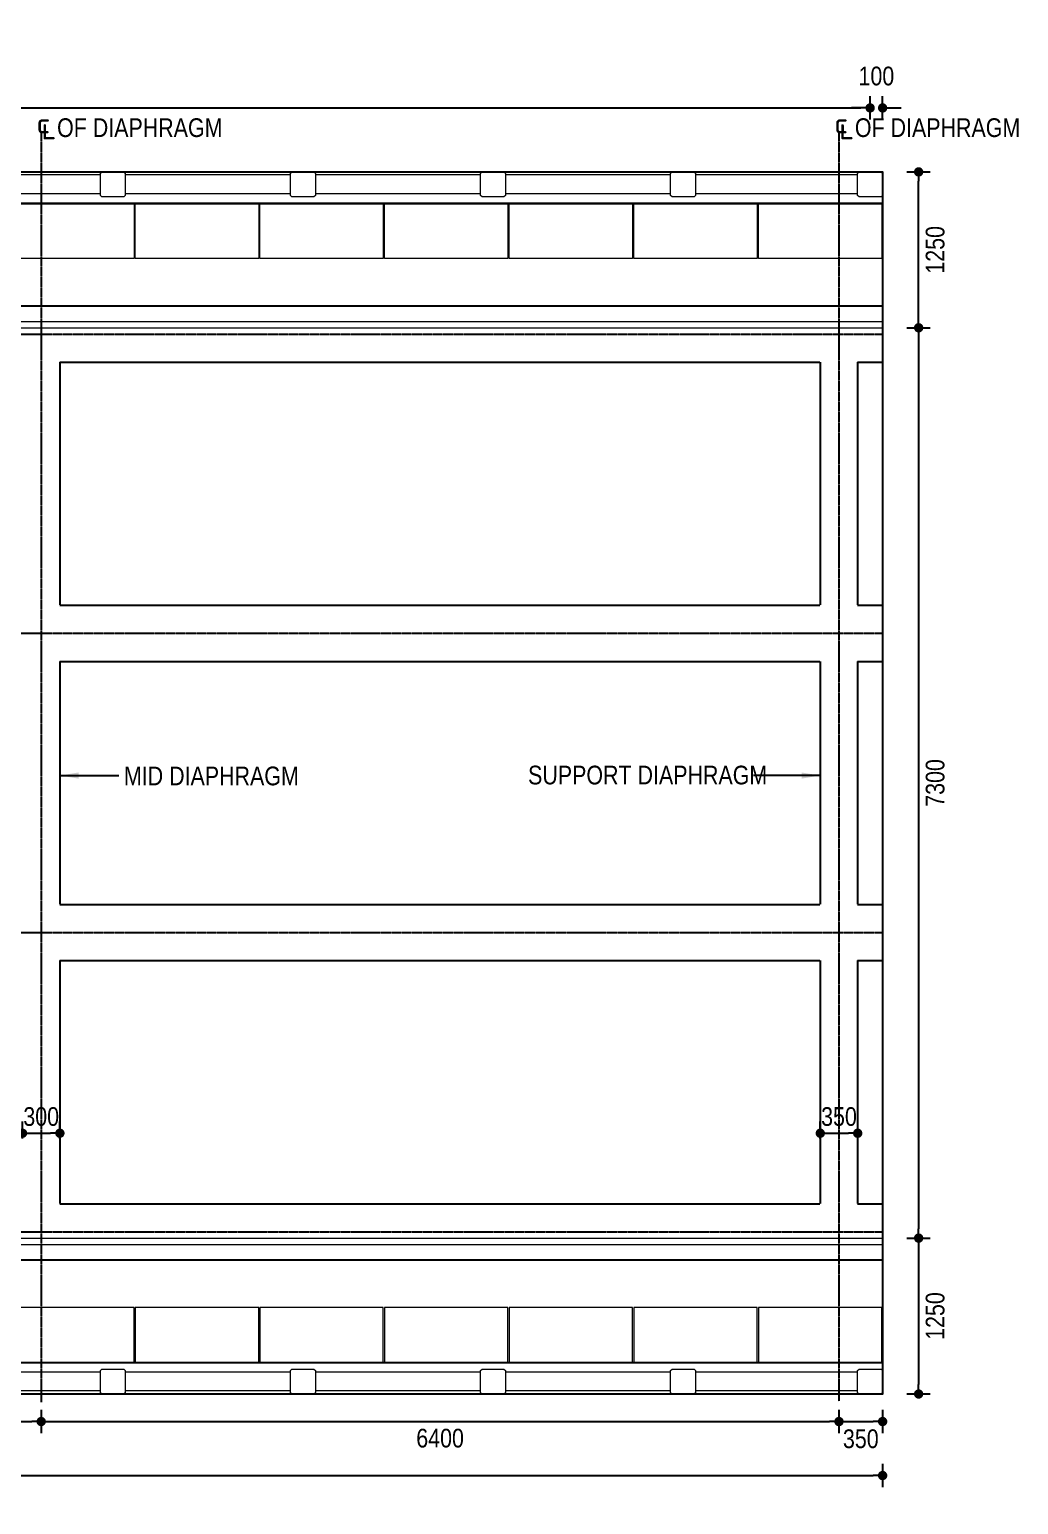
# Model space of a CAD drawing. Header units: millimetres. Extents: x 95937 to 362296, y -118999 to 39765.
# Drawn here: x 111059 to 118993, y 27937 to 39765 of the extents above; entities that cross this region are included whole.
import ezdxf

# ---------------------------------------------------------------- set-up
doc = ezdxf.new("R2010")
doc.units = ezdxf.units.MM
doc.header["$LTSCALE"] = 0.2
doc.header["$PDMODE"] = 2
doc.linetypes.add('DASHDOT', pattern=[25.4, 12.7, -6.35, 0, -6.35])
doc.linetypes.add('HIDDEN', pattern=[9.525, 6.35, -3.175])
for name, color, linetype, lineweight in [('Box', 30, 'Continuous', 13), ('Diamention', 8, 'Continuous', 25), ('Dim Arrow @ 75', 150, 'Continuous', 9), ('DIMS', 150, 'Continuous', 9), ('DIMS @ 75', 150, 'Continuous', 9), ('Railing', 6, 'Continuous', 13), ('Text_Normal @ 75', 7, 'Continuous', 25)]:
    doc.layers.add(name, color=color, linetype=linetype, lineweight=lineweight)
doc.layers.add('Deck Slab', color=200, linetype='Continuous')
doc.layers.add('Girder Line', color=200, linetype='Continuous')
doc.styles.add('SWIS_R_N', font='swissc.ttf', dxfattribs={"height": 2})
doc.dimstyles.new('Closed_Arrow', dxfattribs={"dimtxt": 2, "dimasz": 2, "dimexe": 1.25, "dimexo": 0.75, "dimgap": 0.75, "dimtad": 2, "dimdec": 0, "dimzin": 0, "dimdsep": 46, "dimtxsty": 'SWIS_R_N', "dimblk": 'DOT', "dimcen": 0.5, "dimadec": 0, "dimazin": 0, "dimtfac": 1, "dimtdec": 0, "dimtofl": 0, "dimtmove": 0, "dimatfit": 3, "dimfxl": 1.25, "dimfxlon": 1, "dimtolj": 1, "dimtzin": 0, "dimarcsym": 0})
doc.dimstyles.new('Dot_Anno', dxfattribs={"dimtxt": 2, "dimasz": 1, "dimexe": 1.25, "dimexo": 0.75, "dimgap": 0.75, "dimtad": 2, "dimdec": 0, "dimzin": 0, "dimdsep": 46, "dimtxsty": 'SWIS_R_N', "dimblk": 'DOT', "dimcen": 0.5, "dimadec": 0, "dimazin": 0, "dimtfac": 1, "dimtdec": 0, "dimtofl": 0, "dimtmove": 0, "dimatfit": 3, "dimfxl": 1.25, "dimfxlon": 1, "dimtolj": 1, "dimtzin": 0, "dimarcsym": 0})

# ---------------------------------------------------------------- blocks, each defined once
blk = doc.blocks.new('_Dot')
at = {"color": 0, "linetype": 'ByBlock', "lineweight": -2}
blk.add_line((-0.5, 0), (-1, 0), dxfattribs=at)
at = {"color": 0, "linetype": 'ByBlock', "const_width": 0.5}
blk.add_lwpolyline([(-0.25, 0, 1), (0.25, 0, 1)], format="xyb", close=True, dxfattribs=at)
blk = doc.blocks.new('*D182')
at = {"layer": 'Defpoints', "color": 0, "ltscale": 20, "transparency": 16777216}
for p in [(117903, 37373), (117903, 30073), (118192, 30073)]:
    blk.add_point(p, dxfattribs=at)
at = {"layer": 'DIMS', "color": 0, "lineweight": -2, "ltscale": 20, "transparency": 16777216}
for p, q in [((118098, 37373), (118285, 37373)), ((118192, 37298), (118192, 30148)), ((118098, 30073), (118285, 30073))]:
    blk.add_line(p, q, dxfattribs=at)
at = {"layer": 'DIMS', "color": 0, "lineweight": -2, "ltscale": 20, "transparency": 16777216, "xscale": 75, "yscale": 75, "zscale": 75}
for p, rotation in [((118192, 37373), 90), ((118192, 30073), 270)]:
    blk.add_blockref('_Dot', p, dxfattribs=dict(at, rotation=rotation))
at = {"layer": 'DIMS', "color": 0, "ltscale": 20, "transparency": 16777216, "insert": (118325, 33723), "char_height": 150, "attachment_point": 5, "rotation": 90, "style": 'SWIS_R_N'}
blk.add_mtext('\\A1;7300', dxfattribs=at)
blk = doc.blocks.new('*D183')
at = {"layer": 'Defpoints', "color": 0, "ltscale": 20, "transparency": 16777216}
for p in [(117903, 38623), (118192, 38623), (117903, 37373)]:
    blk.add_point(p, dxfattribs=at)
at = {"layer": 'DIMS', "color": 0, "lineweight": -2, "ltscale": 20, "transparency": 16777216}
for p, q in [((118098, 38623), (118285, 38623)), ((118192, 37448), (118192, 38548)), ((118098, 37373), (118285, 37373))]:
    blk.add_line(p, q, dxfattribs=at)
at = {"layer": 'DIMS', "color": 0, "lineweight": -2, "ltscale": 20, "transparency": 16777216, "xscale": 75, "yscale": 75, "zscale": 75}
for p, rotation in [((118192, 38623), 90), ((118192, 37373), 270)]:
    blk.add_blockref('_Dot', p, dxfattribs=dict(at, rotation=rotation))
at = {"layer": 'DIMS', "color": 0, "ltscale": 20, "transparency": 16777216, "insert": (118325, 37998), "char_height": 150, "attachment_point": 5, "rotation": 90, "style": 'SWIS_R_N'}
blk.add_mtext('\\A1;1250', dxfattribs=at)
blk = doc.blocks.new('*D184')
at = {"layer": 'Defpoints', "color": 0, "ltscale": 20, "transparency": 16777216}
for p in [(117903, 30073), (117553, 28823), (118192, 28823)]:
    blk.add_point(p, dxfattribs=at)
at = {"layer": 'DIMS', "color": 0, "lineweight": -2, "ltscale": 20, "transparency": 16777216}
for p, q in [((118098, 30073), (118285, 30073)), ((118192, 29998), (118192, 28898)), ((118098, 28823), (118285, 28823))]:
    blk.add_line(p, q, dxfattribs=at)
at = {"layer": 'DIMS', "color": 0, "lineweight": -2, "ltscale": 20, "transparency": 16777216, "xscale": 75, "yscale": 75, "zscale": 75}
for p, rotation in [((118192, 30073), 90), ((118192, 28823), 270)]:
    blk.add_blockref('_Dot', p, dxfattribs=dict(at, rotation=rotation))
at = {"layer": 'DIMS', "color": 0, "ltscale": 20, "transparency": 16777216, "insert": (118325, 29448), "char_height": 150, "attachment_point": 5, "rotation": 90, "style": 'SWIS_R_N'}
blk.add_mtext('\\A1;1250', dxfattribs=at)
blk = doc.blocks.new('*D186')
at = {"layer": 'Defpoints', "color": 0, "ltscale": 20, "transparency": 16777216}
for p in [(104653, 28823), (111153, 28823), (111153, 28602)]:
    blk.add_point(p, dxfattribs=at)
at = {"layer": 'DIMS', "color": 0, "lineweight": -2, "ltscale": 20, "transparency": 16777216}
for p, q in [((104653, 28695), (104653, 28508)), ((111153, 28695), (111153, 28508)), ((104728, 28602), (111078, 28602))]:
    blk.add_line(p, q, dxfattribs=at)
at = {"layer": 'DIMS', "color": 0, "lineweight": -2, "ltscale": 20, "transparency": 16777216, "xscale": 75, "yscale": 75, "zscale": 75, "rotation": 180}
blk.add_blockref('_Dot', (104653, 28602), dxfattribs=at)
at = {"layer": 'DIMS', "color": 0, "lineweight": -2, "ltscale": 20, "transparency": 16777216, "xscale": 75, "yscale": 75, "zscale": 75}
blk.add_blockref('_Dot', (111153, 28602), dxfattribs=at)
at = {"layer": 'DIMS', "color": 0, "ltscale": 20, "transparency": 16777216, "insert": (107903, 28468), "char_height": 150, "attachment_point": 5, "style": 'SWIS_R_N'}
blk.add_mtext('\\A1;6500', dxfattribs=at)
blk = doc.blocks.new('*D187')
at = {"layer": 'Defpoints', "color": 0, "ltscale": 20, "transparency": 16777216}
for p in [(117553, 28823), (117903, 28823), (117903, 28602)]:
    blk.add_point(p, dxfattribs=at)
at = {"layer": 'DIMS', "color": 0, "lineweight": -2, "ltscale": 20, "transparency": 16777216}
for p, q in [((117553, 28695), (117553, 28508)), ((117903, 28695), (117903, 28508)), ((117628, 28602), (117828, 28602))]:
    blk.add_line(p, q, dxfattribs=at)
at = {"layer": 'DIMS', "color": 0, "lineweight": -2, "ltscale": 20, "transparency": 16777216, "xscale": 75, "yscale": 75, "zscale": 75, "rotation": 180}
blk.add_blockref('_Dot', (117553, 28602), dxfattribs=at)
at = {"layer": 'DIMS', "color": 0, "lineweight": -2, "ltscale": 20, "transparency": 16777216, "xscale": 75, "yscale": 75, "zscale": 75}
blk.add_blockref('_Dot', (117903, 28602), dxfattribs=at)
at = {"layer": 'DIMS', "color": 0, "ltscale": 20, "transparency": 16777216, "insert": (117728, 28463), "char_height": 150, "attachment_point": 5, "style": 'SWIS_R_N'}
blk.add_mtext('\\A1;350', dxfattribs=at)
blk = doc.blocks.new('*D188')
at = {"layer": 'Defpoints', "color": 0, "ltscale": 20, "transparency": 16777216}
for p in [(97903, 28823), (117903, 28823), (117903, 28169)]:
    blk.add_point(p, dxfattribs=at)
at = {"layer": 'DIMS', "color": 0, "lineweight": -2, "ltscale": 20, "transparency": 16777216}
for p, q in [((97903, 28262), (97903, 28075)), ((97978, 28169), (117828, 28169)), ((117903, 28262), (117903, 28075))]:
    blk.add_line(p, q, dxfattribs=at)
at = {"layer": 'DIMS', "color": 0, "lineweight": -2, "ltscale": 20, "transparency": 16777216, "xscale": 75, "yscale": 75, "zscale": 75, "rotation": 180}
blk.add_blockref('_Dot', (97903, 28169), dxfattribs=at)
at = {"layer": 'DIMS', "color": 0, "lineweight": -2, "ltscale": 20, "transparency": 16777216, "xscale": 75, "yscale": 75, "zscale": 75}
blk.add_blockref('_Dot', (117903, 28169), dxfattribs=at)
at = {"layer": 'DIMS', "color": 0, "ltscale": 20, "transparency": 16777216, "insert": (107912, 28035), "char_height": 150, "attachment_point": 5, "style": 'SWIS_R_N'}
blk.add_mtext('\\A1;20000', dxfattribs=at)
blk = doc.blocks.new('*D191')
at = {"layer": 'Defpoints', "color": 0, "ltscale": 20, "transparency": 16777216}
for p in [(117703, 30914), (117403, 30816), (117703, 30816)]:
    blk.add_point(p, dxfattribs=at)
at = {"layer": 'DIMS', "color": 0, "lineweight": -2, "ltscale": 20, "transparency": 16777216}
for p, q in [((117403, 30873), (117403, 31008)), ((117703, 30873), (117703, 31008)), ((117478, 30914), (117628, 30914))]:
    blk.add_line(p, q, dxfattribs=at)
at = {"layer": 'DIMS', "color": 0, "lineweight": -2, "ltscale": 20, "transparency": 16777216, "xscale": 75, "yscale": 75, "zscale": 75, "rotation": 180}
blk.add_blockref('_Dot', (117403, 30914), dxfattribs=at)
at = {"layer": 'DIMS', "color": 0, "lineweight": -2, "ltscale": 20, "transparency": 16777216, "xscale": 75, "yscale": 75, "zscale": 75}
blk.add_blockref('_Dot', (117703, 30914), dxfattribs=at)
at = {"layer": 'DIMS', "color": 0, "ltscale": 20, "transparency": 16777216, "insert": (117553, 31047), "char_height": 150, "attachment_point": 5, "style": 'SWIS_R_N'}
blk.add_mtext('\\A1;350', dxfattribs=at)
blk = doc.blocks.new('*D192')
at = {"layer": 'Defpoints', "color": 0, "ltscale": 20, "transparency": 16777216}
for p in [(111303, 30914), (111003, 30816), (111303, 30816)]:
    blk.add_point(p, dxfattribs=at)
at = {"layer": 'DIMS', "color": 0, "lineweight": -2, "ltscale": 20, "transparency": 16777216}
for p, q in [((111003, 30873), (111003, 31008)), ((111303, 30873), (111303, 31008)), ((111078, 30914), (111228, 30914))]:
    blk.add_line(p, q, dxfattribs=at)
at = {"layer": 'DIMS', "color": 0, "lineweight": -2, "ltscale": 20, "transparency": 16777216, "xscale": 75, "yscale": 75, "zscale": 75, "rotation": 180}
blk.add_blockref('_Dot', (111003, 30914), dxfattribs=at)
at = {"layer": 'DIMS', "color": 0, "lineweight": -2, "ltscale": 20, "transparency": 16777216, "xscale": 75, "yscale": 75, "zscale": 75}
blk.add_blockref('_Dot', (111303, 30914), dxfattribs=at)
at = {"layer": 'DIMS', "color": 0, "ltscale": 20, "transparency": 16777216, "insert": (111153, 31047), "char_height": 150, "attachment_point": 5, "style": 'SWIS_R_N'}
blk.add_mtext('\\A1;300', dxfattribs=at)
blk = doc.blocks.new('*D193')
at = {"layer": 'Defpoints', "color": 0, "ltscale": 20, "transparency": 16777216}
for p in [(111153, 28823), (117553, 28823), (117553, 28602)]:
    blk.add_point(p, dxfattribs=at)
at = {"layer": 'DIMS', "color": 0, "lineweight": -2, "ltscale": 20, "transparency": 16777216}
for p, q in [((111153, 28695), (111153, 28508)), ((117553, 28695), (117553, 28508)), ((111228, 28602), (117478, 28602))]:
    blk.add_line(p, q, dxfattribs=at)
at = {"layer": 'DIMS', "color": 0, "lineweight": -2, "ltscale": 20, "transparency": 16777216, "xscale": 75, "yscale": 75, "zscale": 75, "rotation": 180}
blk.add_blockref('_Dot', (111153, 28602), dxfattribs=at)
at = {"layer": 'DIMS', "color": 0, "lineweight": -2, "ltscale": 20, "transparency": 16777216, "xscale": 75, "yscale": 75, "zscale": 75}
blk.add_blockref('_Dot', (117553, 28602), dxfattribs=at)
at = {"layer": 'DIMS', "color": 0, "ltscale": 20, "transparency": 16777216, "insert": (114353, 28468), "char_height": 150, "attachment_point": 5, "style": 'SWIS_R_N'}
blk.add_mtext('\\A1;6400', dxfattribs=at)
blk = doc.blocks.new('*D281')
at = {"layer": 'Defpoints', "color": 0, "ltscale": 20, "transparency": 16777216}
for p in [(117803, 39136), (98003, 38623), (117803, 38623)]:
    blk.add_point(p, dxfattribs=at)
at = {"layer": 'DIMS', "color": 0, "lineweight": -2, "ltscale": 20, "transparency": 16777216}
for p, q in [((98003, 39042), (98003, 39230)), ((117803, 39042), (117803, 39230)), ((98078, 39136), (117728, 39136))]:
    blk.add_line(p, q, dxfattribs=at)
at = {"layer": 'DIMS', "color": 0, "lineweight": -2, "ltscale": 20, "transparency": 16777216, "xscale": 75, "yscale": 75, "zscale": 75, "rotation": 180}
blk.add_blockref('_Dot', (98003, 39136), dxfattribs=at)
at = {"layer": 'DIMS', "color": 0, "lineweight": -2, "ltscale": 20, "transparency": 16777216, "xscale": 75, "yscale": 75, "zscale": 75}
blk.add_blockref('_Dot', (117803, 39136), dxfattribs=at)
at = {"layer": 'DIMS', "color": 0, "ltscale": 20, "transparency": 16777216, "insert": (107903, 39291), "char_height": 150, "attachment_point": 5, "style": 'SWIS_R_N'}
blk.add_mtext('\\A1;(12x1525)+(1x1500)mm c/c = 19800mm', dxfattribs=at)
blk = doc.blocks.new('*D194')
at = {"layer": 'Defpoints', "color": 0, "ltscale": 20, "transparency": 16777216}
for p in [(117903, 39136), (117803, 38623), (117903, 38623)]:
    blk.add_point(p, dxfattribs=at)
at = {"layer": 'DIMS', "color": 0, "lineweight": -2, "ltscale": 20, "transparency": 16777216}
for p, q in [((117803, 39042), (117803, 39230)), ((117903, 39042), (117903, 39230)), ((117728, 39136), (117653, 39136)), ((117978, 39136), (118053, 39136))]:
    blk.add_line(p, q, dxfattribs=at)
at = {"layer": 'DIMS', "color": 0, "lineweight": -2, "ltscale": 20, "transparency": 16777216, "xscale": 75, "yscale": 75, "zscale": 75}
blk.add_blockref('_Dot', (117803, 39136), dxfattribs=at)
at = {"layer": 'DIMS', "color": 0, "lineweight": -2, "ltscale": 20, "transparency": 16777216, "xscale": 75, "yscale": 75, "zscale": 75, "rotation": 180}
blk.add_blockref('_Dot', (117903, 39136), dxfattribs=at)
at = {"layer": 'DIMS', "color": 0, "ltscale": 20, "transparency": 16777216, "insert": (117853, 39391), "char_height": 150, "attachment_point": 5, "style": 'SWIS_R_N'}
blk.add_mtext('\\A1;100', dxfattribs=at)
blk = doc.blocks.new('*U105')
at = {"layer": 'Railing', "linetype": 'Continuous', "lineweight": 20, "ltscale": 5}
for p, q in [((562.5, 75.5), (-762.5, 75.5)), ((562.5, -75.5), (-762.5, -75.5))]:
    blk.add_line(p, q, dxfattribs=at)
blk.add_lwpolyline([(574.5, 100), (750.5, 100), (762.5, 88), (762.5, -88), (750.5, -100), (574.5, -100), (562.5, -88), (562.5, 88)], close=True, dxfattribs=at)
blk = doc.blocks.new('*U106')
at = {"layer": 'Deck Slab', "color": 0, "linetype": 'ByBlock', "lineweight": -2}
for p in [(12200, 0), (13725, 0), (15250, 0), (16775, 0)]:
    blk.add_blockref('*U105', p, dxfattribs=at)
blk = doc.blocks.new('*U103')
at = {"layer": 'Railing', "linetype": 'Continuous', "lineweight": 20, "ltscale": 5}
for p, q in [((562.5, 75.5), (-762.5, 75.5)), ((562.5, -75.5), (-762.5, -75.5))]:
    blk.add_line(p, q, dxfattribs=at)
blk.add_lwpolyline([(574.5, 100), (750.5, 100), (762.5, 88), (762.5, -88), (750.5, -100), (574.5, -100), (562.5, -88), (562.5, 88)], close=True, dxfattribs=at)
blk = doc.blocks.new('*U104')
at = {"layer": 'Deck Slab', "color": 0, "linetype": 'ByBlock', "lineweight": -2}
for p in [(12200, 0), (13725, 0), (15250, 0), (16775, 0)]:
    blk.add_blockref('*U103', p, dxfattribs=at)
blk = doc.blocks.new('*U99')
at = {"layer": 'Box', "linetype": 'Continuous', "lineweight": 20, "ltscale": 5}
blk.add_lwpolyline([(-495, -220), (495, -220), (495, 220), (-495, 220)], close=True, dxfattribs=at)
blk = doc.blocks.new('*U100')
at = {"layer": 'Deck Slab', "color": 0, "linetype": 'ByBlock', "lineweight": -2}
for p in [(13000, 0), (14000, 0), (15000, 0), (16000, 0), (17000, 0), (18000, 0), (19000, 0)]:
    blk.add_blockref('*U99', p, dxfattribs=at)
blk = doc.blocks.new('*U101')
at = {"layer": 'Box', "linetype": 'Continuous', "lineweight": 20, "ltscale": 5}
blk.add_lwpolyline([(-495, -220), (495, -220), (495, 220), (-495, 220)], close=True, dxfattribs=at)
blk = doc.blocks.new('*U102')
at = {"layer": 'Deck Slab', "color": 0, "linetype": 'ByBlock', "lineweight": -2}
for p in [(13000, 0), (14000, 0), (15000, 0), (16000, 0), (17000, 0), (18000, 0), (19000, 0)]:
    blk.add_blockref('*U101', p, dxfattribs=at)

msp = doc.modelspace()

# ---------------------------------------------------------------- linework, layer by layer
at = {"layer": 'Box', "linetype": 'Continuous', "lineweight": 20, "ltscale": 5}
for p, q in [((116538.1, 28822.9), (99694.6, 28822.9)), ((117865.3, 28822.9), (116815.3, 28822.9))]:
    msp.add_line(p, q, dxfattribs=at)
at = {"layer": 'Deck Slab'}
for p, q in [((97902.6, 38372.9), (117902.8, 38372.9)), ((117902.8, 29072.9), (97902.6, 29072.9))]:
    msp.add_line(p, q, dxfattribs=at)
msp.add_lwpolyline([(117015.8, 28822.9), (97902.6, 28822.9), (97902.6, 38622.9), (117902.8, 38622.9), (117902.8, 28822.9), (116375.1, 28822.9)], dxfattribs=at)
at = {"layer": 'Diamention', "linetype": 'DASHDOT'}
for points in [[(111152.8, 38932.8), (111152.8, 28756.2)], [(117552.8, 38932.8), (117552.8, 28764.3)], [(97041.4, 37322.9), (117902.8, 37322.9)], [(97041.4, 34922.9), (117902.8, 34922.9)], [(97041.4, 32522.9), (117902.8, 32522.9)], [(97041.4, 30122.9), (117902.8, 30122.9)]]:
    msp.add_lwpolyline(points, dxfattribs=at)
at = {"layer": 'Girder Line', "linetype": 'HIDDEN', "ltscale": 3}
for p, q in [((97902.6, 37547.9), (117902.8, 37547.9)), ((111302.8, 37097.9), (117402.8, 37097.9)), ((111302.8, 37097.9), (111302.8, 35147.9)), ((117402.8, 37097.9), (117402.8, 35147.9)), ((117702.8, 37097.9), (117902.8, 37097.9)), ((117702.8, 37097.9), (117702.8, 35147.9)), ((111302.8, 35147.9), (117402.8, 35147.9)), ((117702.8, 35147.9), (117902.8, 35147.9)), ((111302.8, 34697.9), (117402.8, 34697.9)), ((111302.8, 34697.9), (111302.8, 32747.9)), ((117402.8, 34697.9), (117402.8, 32747.9)), ((117702.8, 34697.9), (117702.8, 32747.9)), ((117702.8, 34697.9), (117902.8, 34697.9)), ((111302.8, 32747.9), (117402.8, 32747.9)), ((117702.8, 32747.9), (117902.8, 32747.9)), ((111302.8, 32297.9), (117402.8, 32297.9)), ((111302.8, 32297.9), (111302.8, 30347.9)), ((117402.8, 32297.9), (117402.8, 30347.9)), ((117702.8, 32297.9), (117702.8, 30347.9)), ((117702.8, 32297.9), (117902.8, 32297.9)), ((111302.8, 30347.9), (117402.8, 30347.9)), ((117702.8, 30347.9), (117902.8, 30347.9)), ((97902.6, 29897.9), (117902.8, 29897.9))]:
    msp.add_line(p, q, dxfattribs=at)
at = {"layer": 'Railing', "linetype": 'Continuous', "lineweight": 20, "ltscale": 5}
for p, q in [((117702.8, 38598.4), (116402.6, 38598.4)), ((117702.8, 38447.4), (116402.6, 38447.4)), ((97902.6, 37422.9), (117902.8, 37422.9)), ((97902.6, 37372.9), (117902.8, 37372.9)), ((97902.6, 30072.9), (117902.8, 30072.9)), ((97902.6, 30022.9), (117902.8, 30022.9)), ((117702.8, 28998.4), (116402.6, 28998.4)), ((117702.8, 28847.4), (116402.6, 28847.4))]:
    msp.add_line(p, q, dxfattribs=at)
for points in [[(117714.8, 38622.9), (117890.8, 38622.9), (117902.8, 38610.9), (117902.8, 38434.9), (117890.8, 38422.9), (117714.8, 38422.9), (117702.8, 38434.9), (117702.8, 38610.9)], [(117714.8, 29022.9), (117890.8, 29022.9), (117902.8, 29010.9), (117902.8, 28834.9), (117890.8, 28822.9), (117714.8, 28822.9), (117702.8, 28834.9), (117702.8, 29010.9)]]:
    msp.add_lwpolyline(points, close=True, dxfattribs=at)

# ---------------------------------------------------------------- block references
at = {"layer": 'Deck Slab'}
for name, p in [('*U106', (98865.1, 38522.9)), ('*U102', (98402.6, 29297.9)), ('*U104', (98865.1, 28922.9))]:
    msp.add_blockref(name, p, dxfattribs=at)
at = {"layer": 'Deck Slab', "xscale": -1, "rotation": 180}
msp.add_blockref('*U100', (98402.6, 38147.9), dxfattribs=at)

# ---------------------------------------------------------------- texts
at = {"layer": 'Text_Normal @ 75', "char_height": 150, "width": 2593.167, "attachment_point": 1, "style": 'SWIS_R_N'}
for insert in [(111113.3, 39090.3), (117513.3, 39090.3)]:
    msp.add_mtext('{\\fISOCPEUR|b0|i0|c0|p34;\\H1.25x;℄} OF DIAPHRAGM', dxfattribs=dict(at, insert=insert))
at = {"layer": 'Text_Normal @ 75', "ltscale": 20, "char_height": 150, "attachment_point": 1, "style": 'SWIS_R_N'}
for s, insert, width in [('MID DIAPHRAGM', (111816.6, 33854.1), 1507.979), ('SUPPORT DIAPHRAGM', (115058.8, 33861.4), 2106.592)]:
    msp.add_mtext(s, dxfattribs=dict(at, insert=insert, width=width))

# ---------------------------------------------------------------- dimensions: what is measured, and where the dimension line sits
at = {"layer": 'DIMS @ 75', "ltscale": 20}
dim = msp.add_linear_dim(base=(117802.6, 39135.8), p1=(98002.6, 38622.9), p2=(117802.6, 38622.9), text='(12x1525)+(1x1500)mm c/c = 19800mm', dimstyle='Dot_Anno', override={"dimscale": 75, "dimtix": 0, "dimtofl": 0, "dimtmove": 2, "dimatfit": 3}, dxfattribs=at)
dim.commit()
dim.dimension.update_dxf_attribs({"geometry": '*D281', "text_midpoint": (107902.6, 39290.8)})
for base, p1, p2, override, picture, middle in [((117902.8, 39135.8), (117802.6, 38622.9), (117902.8, 38622.9), {"dimscale": 75, "dimtix": 0, "dimtofl": 0, "dimtmove": 2, "dimatfit": 3}, '*D194', (117852.7, 39391)), ((111152.8, 28601.6), (104652.6, 28822.9), (111152.8, 28822.9), {"dimscale": 75, "dimtix": 0, "dimtofl": 0, "dimtmove": 1, "dimatfit": 3}, '*D186', (107902.7, 28468.4)), ((117552.8, 28601.6), (111152.8, 28822.9), (117552.8, 28822.9), {"dimscale": 75, "dimtix": 0, "dimtofl": 0, "dimtmove": 1, "dimatfit": 3}, '*D193', (114352.8, 28468.4))]:
    dim = msp.add_linear_dim(base=base, p1=p1, p2=p2, dimstyle='Dot_Anno', override=override, dxfattribs=at)
    dim.commit()
    dim.dimension.update_dxf_attribs({"geometry": picture, "text_midpoint": middle})
for base, p1, p2, picture, middle in [((118191.6, 38622.9), (117902.8, 37372.9), (117902.8, 38622.9), '*D183', (118325, 37997.9)), ((118191.6, 28822.9), (117902.8, 30072.9), (117552.8, 28822.9), '*D184', (118325, 29447.9))]:
    dim = msp.add_linear_dim(base=base, p1=p1, p2=p2, angle=90, dimstyle='Dot_Anno', override={"dimscale": 75, "dimtix": 0, "dimtofl": 0, "dimtmove": 2, "dimatfit": 3}, dxfattribs=at)
    dim.commit()
    dim.dimension.update_dxf_attribs({"geometry": picture, "text_midpoint": middle})
dim = msp.add_aligned_dim(p1=(117902.8, 37372.9), p2=(117902.8, 30072.9), distance=288.8, dimstyle='Dot_Anno', override={"dimscale": 75, "dimtix": 0, "dimtofl": 0, "dimtmove": 2, "dimatfit": 3}, dxfattribs=at)
dim.commit()
dim.dimension.update_dxf_attribs({"geometry": '*D182', "text_midpoint": (118324.8, 33722.9)})
dim = msp.add_linear_dim(base=(111302.8, 30914), p1=(111002.8, 30816.5), p2=(111302.8, 30816.5), angle=0, dimstyle='Dot_Anno', override={"dimscale": 75, "dimtix": 0, "dimtofl": 0, "dimtmove": 2, "dimatfit": 3}, dxfattribs=at)
dim.commit()
dim.dimension.update_dxf_attribs({"geometry": '*D192', "text_midpoint": (111152.8, 31047), "dimtype": 129})
dim = msp.add_linear_dim(base=(117702.8, 30914), p1=(117402.8, 30816.5), p2=(117702.8, 30816.5), angle=0, text='350', dimstyle='Dot_Anno', override={"dimscale": 75, "dimtix": 0, "dimtofl": 0, "dimtmove": 2, "dimatfit": 3}, dxfattribs=at)
dim.commit()
dim.dimension.update_dxf_attribs({"geometry": '*D191', "text_midpoint": (117552.8, 31047), "dimtype": 129})
for base, p1, override, picture, middle in [((117902.8, 28168.6), (97902.6, 28822.9), {"dimscale": 75, "dimtix": 0, "dimtofl": 0, "dimtmove": 0, "dimatfit": 3}, '*D188', (107911.9, 28168.6)), ((117902.8, 28601.6), (117552.8, 28822.9), {"dimscale": 75, "dimtix": 0, "dimtofl": 0, "dimtmove": 2, "dimatfit": 3}, '*D187', (117727.8, 28462.6))]:
    dim = msp.add_linear_dim(base=base, p1=p1, p2=(117902.8, 28822.9), dimstyle='Dot_Anno', override=override, dxfattribs=at)
    dim.commit()
    dim.dimension.update_dxf_attribs({"geometry": picture, "text_midpoint": middle, "dimtype": 128})

# ---------------------------------------------------------------- leaders
at = {"layer": 'Dim Arrow @ 75', "lineweight": 13}
for points in [[(111302.8, 33782.3), (111775.4, 33782.3)], [(111302.9, 33782.3), (111775.5, 33782.3)], [(117402.8, 33782.3), (116866.6, 33782.3)]]:
    msp.add_leader(points, dimstyle='Closed_Arrow', override={"dimscale": 75}, dxfattribs=at)

doc.saveas('drawing.dxf')
